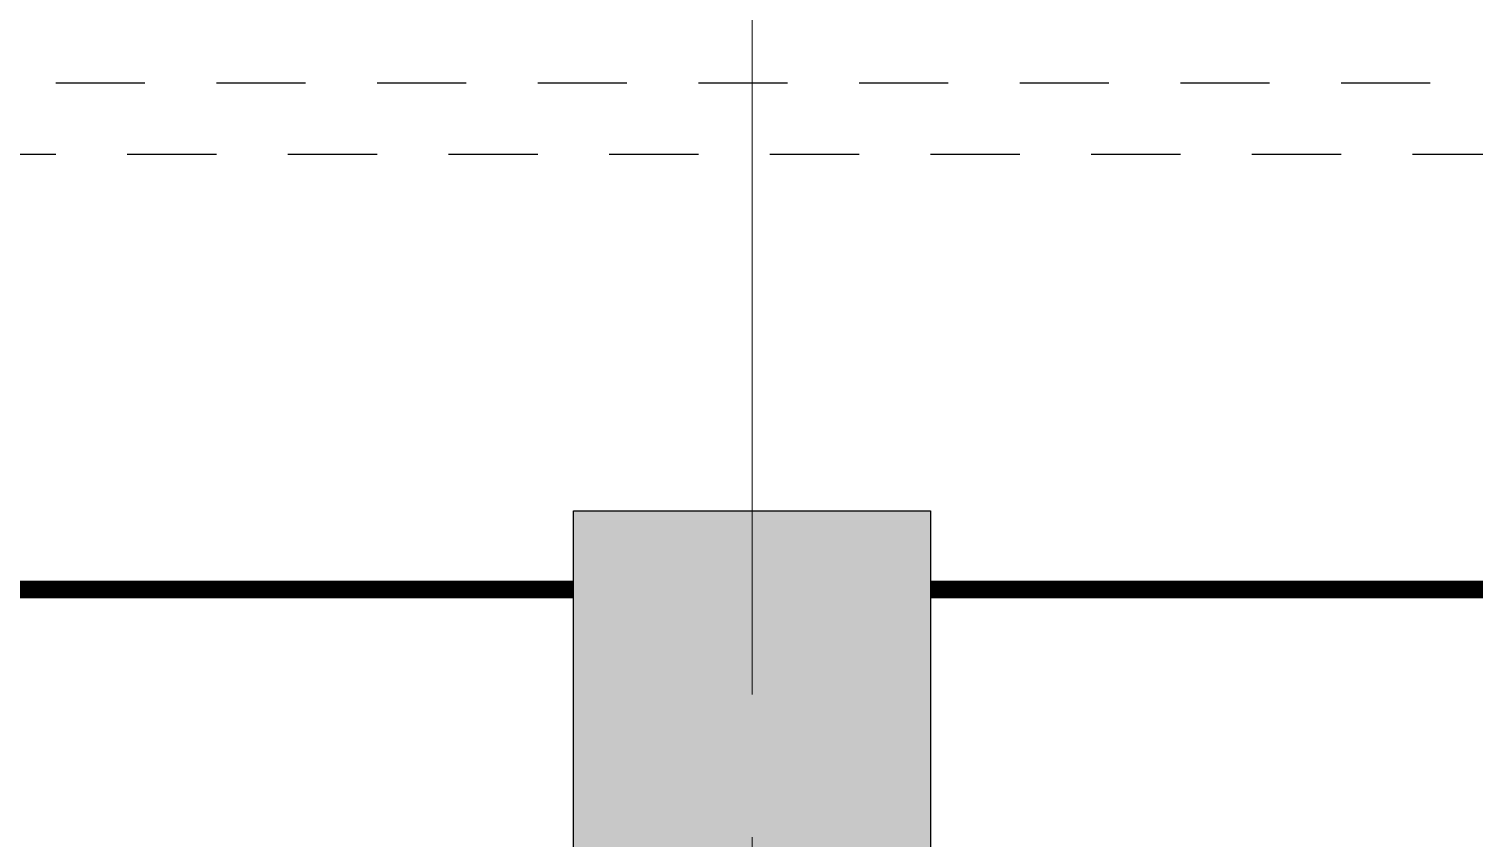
# Model space of a CAD drawing. Header units: metres. Extents: x -22.5 to 67.5, y 0 to 64.7.
# Drawn here: x 39.795 to 41.818, y 52.467 to 53.601 of the extents above; entities that cross this region are included whole.
import ezdxf

# ---------------------------------------------------------------- set-up
doc = ezdxf.new("R2010")
doc.units = ezdxf.units.M
doc.linetypes.add('EJES630', pattern=[6.3, 5.5, -0.4, 0, -0.4])
doc.linetypes.add('XREF PB NEURO-ONCOLOGIA$0$CONJUNTO TLAHUAC$0$HIDDEN2', pattern=[0.1875, 0.125, -0.0625])
doc.layers.add('EJES', color=11, linetype='EJES630', lineweight=0)
for name, color, linetype in [('XREF PB NEURO-ONCOLOGIA$0$COLUMNAS', 6, 'Continuous'), ('XREF PB NEURO-ONCOLOGIA$0$HATCH', 251, 'Continuous'), ('XREF PB NEURO-ONCOLOGIA$0$PROYECCIÓN', 8, 'XREF PB NEURO-ONCOLOGIA$0$CONJUNTO TLAHUAC$0$HIDDEN2'), ('XREF PB NEURO-ONCOLOGIA$0$TABIQUES BLINDADOS', 30, 'Continuous')]:
    doc.layers.add(name, color=color, linetype=linetype)

# ---------------------------------------------------------------- blocks, each defined once
blk = doc.blocks.new('XREF PB NEURO-ONCOLOGIA')
at = {"layer": 'XREF PB NEURO-ONCOLOGIA$0$HATCH'}
h = blk.add_hatch(color=256, dxfattribs=at)
h.dxf.hatch_style = 1
h.paths.add_polyline_path([(8.7517, 8.6062), (8.7517, 9.1062), (9.2517, 9.1062), (9.2517, 8.6062)])
h.paths.add_polyline_path([(11.6317, 8.6062), (11.6317, 9.1062), (12.1317, 9.1062), (12.1317, 8.6062)])
h.paths.add_polyline_path([(15.5517, 8.6062), (15.5517, 9.1062), (16.0517, 9.1062), (16.0517, 8.6062)])
h.paths.add_polyline_path([(18.9517, 8.6062), (18.9517, 9.1062), (19.4517, 9.1062), (19.4517, 8.6062)])
h.paths.add_polyline_path([(18.9517, 4.2062), (18.9517, 4.7062), (19.4517, 4.7062), (19.4517, 4.2062)])
h = blk.add_hatch(dxfattribs=at)
h.set_pattern_fill('ANGLE', color=256)
h.set_pattern_definition([(0, (0, 0), (0, 6.985), [5.08, -1.905]), (90, (0, 0), (-6.985, 4e-16), [5.08, -1.905])])
h.paths.add_polyline_path([(11.6317, 8.6062), (11.6317, 9.1062), (12.1317, 9.1062), (12.1317, 8.6062)])
h.paths.add_polyline_path([(15.5517, 8.6062), (15.5517, 9.1062), (16.0517, 9.1062), (16.0517, 8.6062)])
h.paths.add_polyline_path([(18.9517, 8.6062), (18.9517, 9.1062), (19.4517, 9.1062), (19.4517, 8.6062)])
h.paths.add_polyline_path([(18.9517, 4.2062), (18.9517, 4.7062), (19.4517, 4.7062), (19.4517, 4.2062)])
at = {"layer": 'XREF PB NEURO-ONCOLOGIA$0$COLUMNAS', "elevation": 0}
blk.add_lwpolyline([(18.9517, 4.2062), (18.9517, 4.7062), (19.4517, 4.7062), (19.4517, 4.2062)], close=True, dxfattribs=at)
at = {"layer": 'XREF PB NEURO-ONCOLOGIA$0$PROYECCIÓN', "elevation": 0}
for points in [[(8.1517, 9.7062), (20.0517, 9.7062), (20.0517, -0.7938), (8.1517, -0.7938)], [(8.2517, 9.6062), (19.9517, 9.6062), (19.9517, -0.6938), (8.2517, -0.6938)]]:
    blk.add_lwpolyline(points, close=True, dxfattribs=at)
at = {"layer": 'XREF PB NEURO-ONCOLOGIA$0$TABIQUES BLINDADOS', "const_width": 0.025, "elevation": 0}
for points in [[(11.8517, 8.6062), (19.3417, 8.6062), (19.3417, 4.7062)], [(19.3417, 4.2062), (19.3417, 0.3062), (11.8517, 0.3063)]]:
    blk.add_lwpolyline(points, dxfattribs=at)

msp = doc.modelspace()

# ---------------------------------------------------------------- block references
at = {"rotation": 90}
msp.add_blockref('XREF PB NEURO-ONCOLOGIA', (45.2634, 33.4734), dxfattribs=at)

# ---------------------------------------------------------------- next in the draw order: linework, layer by layer
at = {"layer": 'EJES', "ltscale": 0.5}
msp.add_line((40.8084, 33.168, 0), (40.8071, 58.5501, 0), dxfattribs=at)

doc.saveas('drawing.dxf')
